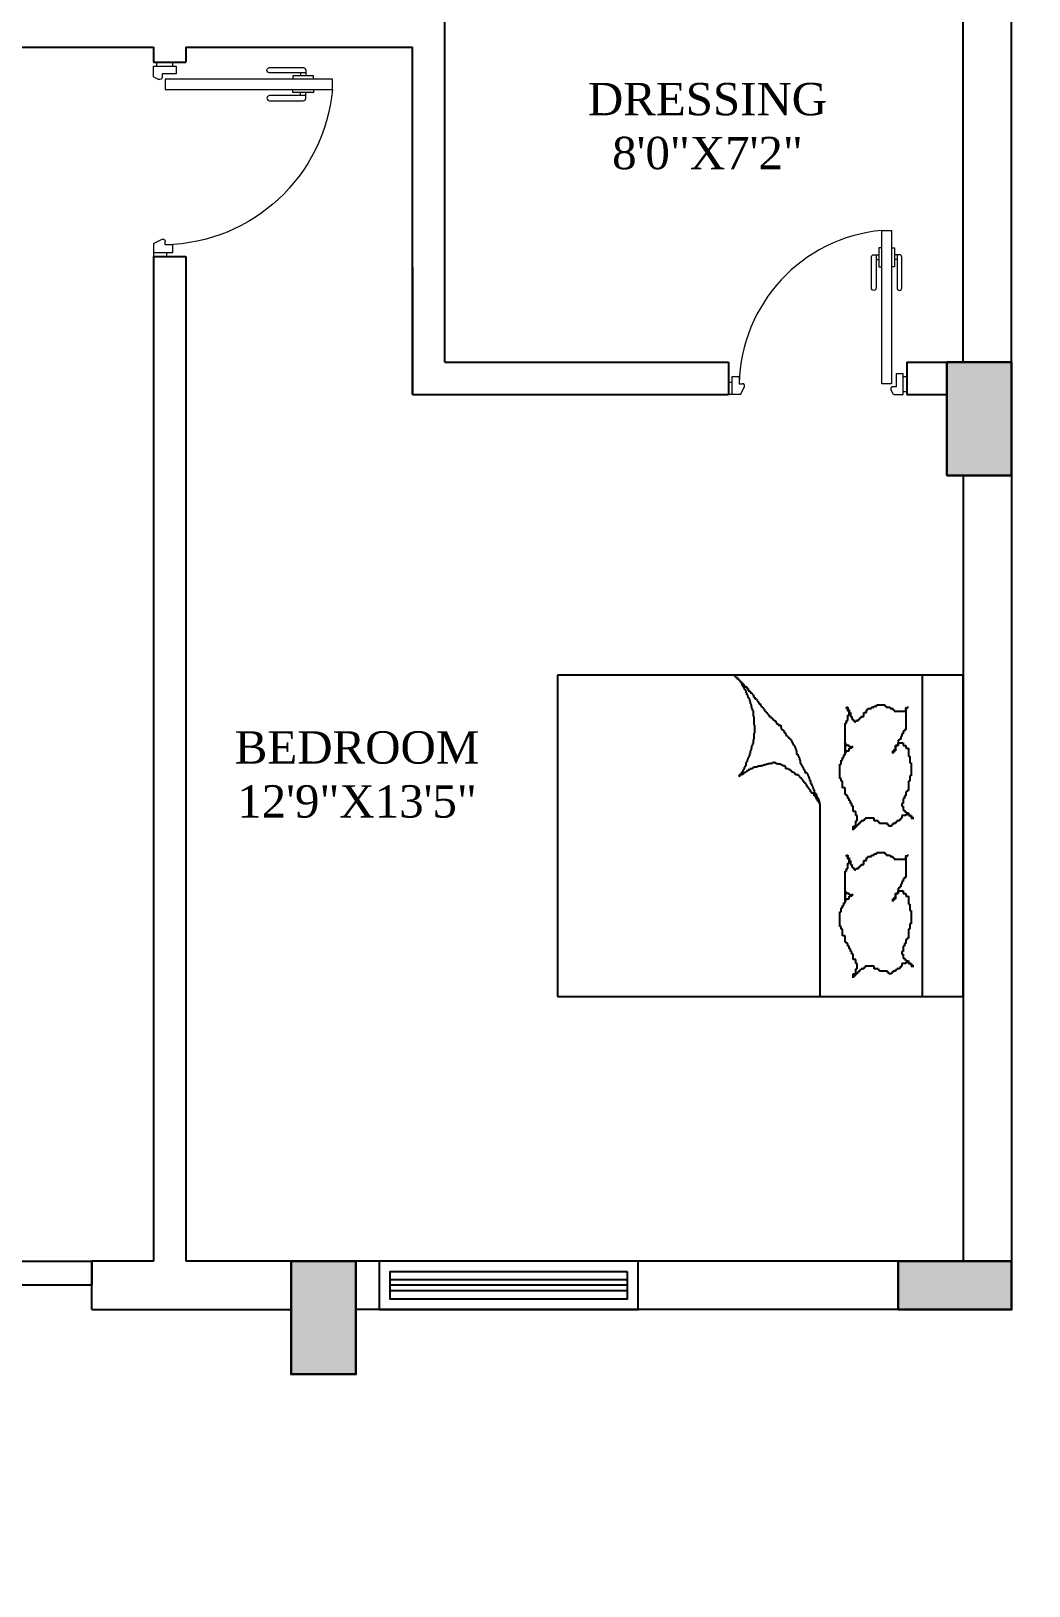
# Model space of a CAD drawing. Header units: inches. Extents: x 204954 to 440946, y -300749 to -143756.
# Drawn here: x 223443.4 to 223628.3, y -148126.1 to -147837.8 of the extents above; entities that cross this region are included whole.
import ezdxf

# ---------------------------------------------------------------- set-up
doc = ezdxf.new("R2010")
doc.units = ezdxf.units.IN
doc.header["$LTSCALE"] = 9
doc.header["$MEASUREMENT"] = 0
doc.layers.add('beam framing', color=91, linetype='Continuous')
doc.layers.add('h', color=8, linetype='Continuous')
for name, color, linetype, lineweight in [('COLUMNS', 1, 'Continuous', 30), ('PUERTAS', 40, 'Continuous', 15), ('PUERTAS MADERA', 37, 'Continuous', 13)]:
    doc.layers.add(name, color=color, linetype=linetype, lineweight=lineweight)
doc.layers.add('Hatch', color=7, linetype='Continuous', lineweight=15, true_color=0xa3a3a3)
doc.styles.add('outer', font='arial.ttf', dxfattribs={"height": 24})

# ---------------------------------------------------------------- blocks, each defined once
blk = doc.blocks.new('A$C31806C9B')
at = {"layer": 'Hatch'}
blk.add_hatch(color=256, dxfattribs=at).paths.add_polyline_path([(0, -21), (0, 0), (-12, 0), (-12, -21)])
at = {"layer": 'COLUMNS'}
blk.add_lwpolyline([(-12, 0), (0, 0), (0, -21), (-12, -21)], close=True, dxfattribs=at)
blk = doc.blocks.new('A$C00142961')
at = {"layer": 'Hatch'}
blk.add_hatch(color=256, dxfattribs=at).paths.add_polyline_path([(9, 0), (0, 0), (0, -21), (9, -21)])
at = {"layer": 'COLUMNS'}
blk.add_lwpolyline([(0, 0), (9, 0), (9, -21), (0, -21)], close=True, dxfattribs=at)
blk = doc.blocks.new('dgfgf')
at = {"layer": 'PUERTAS', "color": 253}
for p, q in [((-4.11, 20.44), (-3.69, 20.44)), ((-0.94, 20.44), (-1.35, 20.44))]:
    blk.add_line(p, q, dxfattribs=at)
for points in [[(-3.24, 22.24), (-3.69, 22.24), (-3.69, 19.36), (-3.24, 19.36)], [(-1.8, 22.24), (-1.35, 22.24), (-1.35, 19.36), (-1.8, 19.36)]]:
    blk.add_lwpolyline(points, dxfattribs=at)
for points in [[(-4.11, 21.16), (-4.11, 16.12, -1), (-4.83, 16.12), (-4.83, 20.8, -0.414214), (-4.47, 21.16), (-3.69, 21.16)], [(-0.94, 21.16), (-0.94, 16.12, 1), (-0.22, 16.12), (-0.22, 20.8, 0.414214), (-0.58, 21.16), (-1.35, 21.16)]]:
    blk.add_lwpolyline(points, format="xyb", dxfattribs=at)
at = {"layer": 'PUERTAS MADERA'}
for p, q in [((-3.24, 24.85), (-1.8, 24.85)), ((-3.24, 1.63), (-3.24, 24.85)), ((-1.8, 24.85), (-1.8, 1.63)), ((-25.92, 2.7), (-24.84, 2.7)), ((-25.92, 0), (-25.92, 2.7)), ((-24.84, 2.7), (-24.84, 1.63)), ((-1.08, 3.15), (-1.08, 1.18)), ((0, 3.15), (-1.08, 3.15)), ((0, 0), (0, 3.15)), ((0, 2.7), (0.54, 2.7)), ((-25.92, 1.8), (-26.46, 1.8)), ((-24.84, 1.63), (-24.39, 1.63)), ((-24.66, 0), (-24.04, 1.18)), ((-1.8, 1.63), (-3.24, 1.63)), ((-1.5, 0), (-1.88, 0.73)), ((-1.08, 1.18), (-1.53, 1.18)), ((-1.5, 0), (0, 0)), ((0, 0.45), (0.54, 0.45)), ((-25.92, 0), (-26.46, 0)), ((-24.66, 0), (-25.92, 0))]:
    blk.add_line(p, q, dxfattribs=at)
at = {"layer": 'PUERTAS MADERA', "color": 251}
blk.add_arc((-1.08, 1.18), 23.77, 95.224, 178.9225, dxfattribs=at)
at = {"layer": 'PUERTAS MADERA'}
for centre, start, end in [((-24.39, 1.27), 345.0691, 90.0005), ((-1.53, 0.82), 90.0055, 194.9369)]:
    blk.add_arc(centre, 0.36, start, end, dxfattribs=at)
blk = doc.blocks.new('BED1')
at = {"layer": 'h'}
for p, q in [((32445.23, -5219.17), (32445.23, -5151.54)), ((32445.23, -5151.54), (32530.51, -5151.54)), ((32453.75, -5219.17), (32453.75, -5151.54)), ((32492.06, -5152.92), (32491.96, -5152.92)), ((32491.96, -5152.92), (32491.96, -5153.11)), ((32491.96, -5153.11), (32491.96, -5153.02)), ((32491.96, -5153.02), (32492.06, -5153.02)), ((32492.06, -5153.02), (32492.06, -5152.72)), ((32492.06, -5152.72), (32492.25, -5152.72)), ((32492.25, -5152.72), (32492.06, -5152.72)), ((32492.06, -5152.72), (32492.06, -5152.92)), ((32492.25, -5152.72), (32492.25, -5152.53)), ((32492.25, -5152.53), (32492.45, -5152.53)), ((32492.35, -5152.63), (32492.25, -5152.63)), ((32492.25, -5152.63), (32492.25, -5152.72)), ((32492.45, -5152.53), (32492.35, -5152.53)), ((32492.35, -5152.53), (32492.35, -5152.63)), ((32492.45, -5152.53), (32492.45, -5152.33)), ((32492.45, -5152.33), (32492.54, -5152.33)), ((32492.64, -5152.33), (32492.45, -5152.33)), ((32492.45, -5152.33), (32492.45, -5152.53)), ((32492.54, -5152.33), (32492.54, -5152.24)), ((32492.54, -5152.24), (32492.74, -5152.24)), ((32492.84, -5152.24), (32492.64, -5152.24)), ((32492.64, -5152.24), (32492.64, -5152.33)), ((32492.74, -5152.24), (32492.74, -5152.04)), ((32492.74, -5152.04), (32493.03, -5152.04)), ((32493.03, -5152.04), (32492.84, -5152.04)), ((32492.84, -5152.04), (32492.84, -5152.24)), ((32493.03, -5152.04), (32493.03, -5151.84)), ((32493.03, -5151.84), (32493.03, -5152.04)), ((32493.03, -5151.84), (32493.23, -5151.84)), ((32493.23, -5151.84), (32493.03, -5151.84)), ((32493.23, -5151.84), (32493.23, -5151.55)), ((32493.23, -5151.55), (32493.32, -5151.55)), ((32493.32, -5151.55), (32493.23, -5151.55)), ((32493.23, -5151.55), (32493.23, -5151.84)), ((32493.32, -5151.55), (32493.32, -5151.45)), ((32493.32, -5151.45), (32493.32, -5151.55)), ((32530.51, -5151.54), (32530.51, -5219.17)), ((32489.03, -5156.14), (32489.03, -5156.53)), ((32489.32, -5156.14), (32489.03, -5156.14)), ((32489.52, -5155.65), (32489.32, -5155.65)), ((32489.32, -5155.65), (32489.32, -5156.14)), ((32489.62, -5155.46), (32489.52, -5155.46)), ((32489.52, -5155.46), (32489.52, -5155.65)), ((32489.91, -5155.26), (32489.62, -5155.26)), ((32489.62, -5155.26), (32489.62, -5155.46)), ((32490.01, -5155.17), (32489.91, -5155.17)), ((32489.91, -5155.17), (32489.91, -5155.26)), ((32490.1, -5154.97), (32490.01, -5154.97)), ((32490.01, -5154.97), (32490.01, -5155.17)), ((32490.4, -5154.87), (32490.1, -5154.87)), ((32490.1, -5154.87), (32490.1, -5154.97)), ((32490.3, -5156.44), (32490.3, -5156.24)), ((32490.3, -5156.24), (32490.4, -5156.24)), ((32490.69, -5154.38), (32490.4, -5154.38)), ((32490.4, -5154.38), (32490.4, -5154.87)), ((32490.4, -5155.95), (32490.49, -5155.95)), ((32490.4, -5156.24), (32490.4, -5155.95)), ((32490.49, -5155.95), (32490.49, -5155.65)), ((32490.49, -5155.65), (32490.69, -5155.65)), ((32491.18, -5153.99), (32490.69, -5153.99)), ((32490.69, -5153.99), (32490.69, -5154.38)), ((32490.69, -5155.65), (32490.69, -5155.26)), ((32490.69, -5155.26), (32490.88, -5155.26)), ((32490.88, -5155.26), (32490.88, -5154.77)), ((32490.88, -5154.77), (32490.98, -5154.77)), ((32490.98, -5154.77), (32490.98, -5154.68)), ((32490.98, -5154.68), (32491.08, -5154.68)), ((32491.08, -5154.68), (32491.08, -5154.58)), ((32491.08, -5154.58), (32491.18, -5154.58)), ((32491.37, -5153.7), (32491.18, -5153.7)), ((32491.18, -5153.7), (32491.18, -5153.99)), ((32491.18, -5154.58), (32491.18, -5154.29)), ((32491.18, -5154.29), (32491.27, -5154.29)), ((32491.27, -5154.29), (32491.27, -5154.09)), ((32491.27, -5154.09), (32491.47, -5154.09)), ((32491.47, -5153.51), (32491.37, -5153.51)), ((32491.37, -5153.51), (32491.37, -5153.7)), ((32491.67, -5153.31), (32491.47, -5153.31)), ((32491.47, -5153.31), (32491.47, -5153.51)), ((32491.47, -5154.09), (32491.47, -5153.8)), ((32491.47, -5153.8), (32491.57, -5153.8)), ((32491.57, -5153.8), (32491.57, -5153.7)), ((32491.57, -5153.7), (32491.67, -5153.7)), ((32491.96, -5153.11), (32491.67, -5153.11)), ((32491.67, -5153.11), (32491.67, -5153.31)), ((32491.67, -5153.7), (32491.67, -5153.21)), ((32491.67, -5153.21), (32491.86, -5153.21)), ((32491.86, -5153.21), (32491.86, -5153.11)), ((32491.86, -5153.11), (32491.96, -5153.11)), ((32456.96, -5158.31), (32456.69, -5158.31)), ((32456.96, -5158.59), (32456.96, -5158.31)), ((32457.24, -5158.59), (32456.96, -5158.59)), ((32457.24, -5158.31), (32457.24, -5163.03)), ((32457.24, -5159.15), (32457.24, -5158.59)), ((32459.74, -5159.15), (32457.24, -5159.15)), ((32460.02, -5158.87), (32459.74, -5158.87)), ((32459.74, -5158.87), (32459.74, -5159.15)), ((32460.57, -5158.59), (32460.02, -5158.59)), ((32460.02, -5158.59), (32460.02, -5158.87)), ((32461.4, -5158.31), (32460.57, -5158.31)), ((32460.57, -5158.31), (32460.57, -5158.59)), ((32461.68, -5158.04), (32461.4, -5158.04)), ((32461.4, -5158.04), (32461.4, -5158.31)), ((32463.35, -5157.76), (32461.68, -5157.76)), ((32461.68, -5157.76), (32461.68, -5158.04)), ((32463.35, -5158.04), (32463.35, -5157.76)), ((32463.9, -5158.04), (32463.35, -5158.04)), ((32463.9, -5158.31), (32463.9, -5158.04)), ((32464.46, -5158.31), (32463.9, -5158.31)), ((32464.46, -5158.59), (32464.46, -5158.31)), ((32465.29, -5158.59), (32464.46, -5158.59)), ((32465.29, -5158.87), (32465.29, -5158.59)), ((32465.57, -5158.87), (32465.29, -5158.87)), ((32465.57, -5159.42), (32465.57, -5158.87)), ((32466.12, -5159.42), (32465.57, -5159.42)), ((32466.12, -5160.26), (32466.12, -5159.42)), ((32469.17, -5159.42), (32468.9, -5159.42)), ((32468.9, -5159.42), (32468.9, -5160.26)), ((32469.45, -5158.87), (32469.17, -5158.87)), ((32469.17, -5158.87), (32469.17, -5159.42)), ((32469.17, -5159.98), (32469.17, -5159.15)), ((32469.17, -5159.15), (32469.45, -5159.15)), ((32469.73, -5158.31), (32469.45, -5158.31)), ((32469.45, -5158.31), (32469.45, -5158.87)), ((32469.45, -5159.15), (32469.45, -5158.59)), ((32469.45, -5158.59), (32469.73, -5158.59)), ((32469.73, -5158.59), (32469.73, -5158.31)), ((32486.49, -5159.56), (32486.39, -5159.56)), ((32486.39, -5159.56), (32486.39, -5159.76)), ((32486.69, -5159.36), (32486.49, -5159.36)), ((32486.49, -5159.36), (32486.49, -5159.56)), ((32486.78, -5159.17), (32486.69, -5159.17)), ((32486.69, -5159.17), (32486.69, -5159.36)), ((32486.98, -5159.07), (32486.78, -5159.07)), ((32486.78, -5159.07), (32486.78, -5159.17)), ((32487.08, -5158.78), (32486.98, -5158.78)), ((32486.98, -5158.78), (32486.98, -5159.07)), ((32487.17, -5158.68), (32487.08, -5158.68)), ((32487.08, -5158.68), (32487.08, -5158.78)), ((32487.37, -5158.49), (32487.17, -5158.49)), ((32487.17, -5158.49), (32487.17, -5158.68)), ((32487.57, -5158.29), (32487.37, -5158.29)), ((32487.37, -5158.29), (32487.37, -5158.49)), ((32487.76, -5158.1), (32487.57, -5158.1)), ((32487.57, -5158.1), (32487.57, -5158.29)), ((32487.86, -5157.9), (32487.76, -5157.9)), ((32487.76, -5157.9), (32487.76, -5158.1)), ((32488.15, -5157.61), (32487.86, -5157.61)), ((32487.86, -5157.61), (32487.86, -5157.9)), ((32488.35, -5157.31), (32488.15, -5157.31)), ((32488.15, -5157.31), (32488.15, -5157.61)), ((32488.54, -5157.02), (32488.35, -5157.02)), ((32488.35, -5157.02), (32488.35, -5157.31)), ((32488.64, -5156.73), (32488.54, -5156.73)), ((32488.54, -5156.73), (32488.54, -5157.02)), ((32488.64, -5156.53), (32488.64, -5156.73)), ((32489.03, -5156.53), (32488.64, -5156.53)), ((32489.32, -5160.24), (32489.32, -5159.07)), ((32489.32, -5159.07), (32489.42, -5159.07)), ((32489.42, -5159.07), (32489.42, -5158.88)), ((32489.42, -5158.88), (32489.52, -5158.88)), ((32489.52, -5158.88), (32489.52, -5158.58)), ((32489.52, -5158.58), (32489.62, -5158.58)), ((32489.62, -5158.58), (32489.62, -5158.19)), ((32489.62, -5158.19), (32489.71, -5158.19)), ((32489.71, -5158.19), (32489.71, -5157.8)), ((32489.71, -5157.8), (32489.81, -5157.8)), ((32489.81, -5157.8), (32489.81, -5157.61)), ((32489.81, -5157.61), (32489.91, -5157.61)), ((32489.91, -5157.61), (32489.91, -5157.12)), ((32489.91, -5157.12), (32490.01, -5157.12)), ((32490.01, -5157.12), (32490.01, -5156.92)), ((32490.01, -5156.92), (32490.1, -5156.92)), ((32490.1, -5156.92), (32490.1, -5156.53)), ((32490.1, -5156.53), (32490.2, -5156.53)), ((32490.2, -5156.44), (32490.3, -5156.44)), ((32490.2, -5156.53), (32490.2, -5156.44)), ((32466.68, -5160.26), (32466.12, -5160.26)), ((32466.68, -5160.53), (32466.68, -5160.26)), ((32466.95, -5160.53), (32466.68, -5160.53)), ((32466.95, -5160.81), (32466.95, -5160.53)), ((32467.23, -5160.81), (32466.95, -5160.81)), ((32467.23, -5161.09), (32467.23, -5160.81)), ((32467.79, -5161.09), (32467.23, -5161.09)), ((32467.79, -5161.37), (32467.79, -5161.09)), ((32468.06, -5161.37), (32467.79, -5161.37)), ((32468.34, -5161.09), (32468.06, -5161.09)), ((32468.06, -5161.09), (32468.06, -5161.37)), ((32468.62, -5160.81), (32468.34, -5160.81)), ((32468.34, -5160.81), (32468.34, -5161.09)), ((32468.9, -5160.26), (32468.62, -5160.26)), ((32468.62, -5160.26), (32468.62, -5160.81)), ((32469.45, -5159.98), (32469.17, -5159.98)), ((32469.45, -5161.09), (32469.45, -5159.98)), ((32469.73, -5161.09), (32469.45, -5161.09)), ((32469.73, -5161.64), (32469.73, -5161.09)), ((32470.01, -5161.64), (32469.73, -5161.64)), ((32470.01, -5168.03), (32470.01, -5161.64)), ((32483.56, -5162.59), (32483.46, -5162.59)), ((32483.46, -5162.59), (32483.46, -5162.88)), ((32484.15, -5162.1), (32483.56, -5162.1)), ((32483.56, -5162.1), (32483.56, -5162.59)), ((32484.44, -5161.81), (32484.15, -5161.81)), ((32484.15, -5161.81), (32484.15, -5162.1)), ((32484.64, -5161.51), (32484.44, -5161.51)), ((32484.44, -5161.51), (32484.44, -5161.81)), ((32484.93, -5161.12), (32484.64, -5161.12)), ((32484.64, -5161.12), (32484.64, -5161.51)), ((32485.22, -5160.93), (32484.93, -5160.93)), ((32484.93, -5160.93), (32484.93, -5161.12)), ((32485.42, -5160.63), (32485.22, -5160.63)), ((32485.22, -5160.63), (32485.22, -5160.93)), ((32485.71, -5160.44), (32485.42, -5160.44)), ((32485.42, -5160.44), (32485.42, -5160.63)), ((32486, -5160.24), (32485.71, -5160.24)), ((32485.71, -5160.24), (32485.71, -5160.44)), ((32486.2, -5159.95), (32486, -5159.95)), ((32486, -5159.95), (32486, -5160.24)), ((32486.39, -5159.76), (32486.2, -5159.76)), ((32486.2, -5159.76), (32486.2, -5159.95)), ((32489.03, -5163.76), (32489.03, -5162.1)), ((32489.03, -5162.1), (32489.13, -5162.1)), ((32489.13, -5162.1), (32489.13, -5160.24)), ((32489.13, -5160.24), (32489.32, -5160.24)), ((32457.24, -5163.03), (32457.52, -5163.03)), ((32457.52, -5163.03), (32457.52, -5163.31)), ((32457.52, -5163.31), (32457.8, -5163.31)), ((32457.8, -5163.31), (32457.8, -5163.87)), ((32457.8, -5163.87), (32458.07, -5163.87)), ((32458.91, -5165.81), (32457.8, -5165.81)), ((32457.8, -5165.81), (32457.8, -5166.36)), ((32458.07, -5163.87), (32458.07, -5164.42)), ((32458.07, -5164.42), (32458.35, -5164.42)), ((32458.35, -5164.42), (32458.35, -5164.98)), ((32458.35, -5164.98), (32458.63, -5164.98)), ((32458.63, -5164.98), (32458.63, -5165.25)), ((32458.63, -5165.25), (32458.91, -5165.25)), ((32458.91, -5165.25), (32458.91, -5166.36)), ((32458.91, -5166.36), (32458.91, -5165.81)), ((32469.73, -5166.36), (32469.73, -5166.09)), ((32469.73, -5166.09), (32470.01, -5166.09)), ((32470.01, -5166.09), (32470.01, -5165.81)), ((32470.01, -5165.81), (32470.01, -5168.03)), ((32481.02, -5166.1), (32480.83, -5166.1)), ((32480.83, -5166.1), (32480.83, -5166.3)), ((32481.22, -5165.71), (32481.02, -5165.71)), ((32481.02, -5165.71), (32481.02, -5166.1)), ((32481.22, -5165.52), (32481.22, -5165.71)), ((32481.32, -5165.52), (32481.22, -5165.52)), ((32481.41, -5165.32), (32481.32, -5165.32)), ((32481.32, -5165.32), (32481.32, -5165.52)), ((32481.51, -5165.13), (32481.41, -5165.13)), ((32481.41, -5165.13), (32481.41, -5165.32)), ((32481.71, -5164.93), (32481.51, -5164.93)), ((32481.51, -5164.93), (32481.51, -5165.13)), ((32481.71, -5164.74), (32481.71, -5164.93)), ((32482, -5164.74), (32481.71, -5164.74)), ((32482, -5164.44), (32482, -5164.74)), ((32482.49, -5164.25), (32482.2, -5164.25)), ((32482.2, -5164.25), (32482.2, -5164.44)), ((32482.59, -5163.86), (32482.49, -5163.86)), ((32482.49, -5163.86), (32482.49, -5164.25)), ((32482.88, -5163.66), (32482.59, -5163.66)), ((32482.59, -5163.66), (32482.59, -5163.86)), ((32482.98, -5163.27), (32482.88, -5163.27)), ((32482.88, -5163.27), (32482.88, -5163.66)), ((32483.07, -5163.17), (32482.98, -5163.17)), ((32482.98, -5163.17), (32482.98, -5163.27)), ((32483.17, -5163.08), (32483.07, -5163.08)), ((32483.07, -5163.08), (32483.07, -5163.17)), ((32483.27, -5162.98), (32483.17, -5162.98)), ((32483.17, -5162.98), (32483.17, -5163.08)), ((32483.27, -5162.88), (32483.27, -5162.98)), ((32483.46, -5162.88), (32483.27, -5162.88)), ((32489.13, -5163.76), (32489.03, -5163.76)), ((32489.13, -5164.93), (32489.13, -5163.76)), ((32489.22, -5164.93), (32489.13, -5164.93)), ((32489.22, -5165.22), (32489.22, -5164.93)), ((32489.32, -5165.22), (32489.22, -5165.22)), ((32489.32, -5165.91), (32489.32, -5165.22)), ((32489.42, -5165.91), (32489.32, -5165.91)), ((32489.42, -5166.2), (32489.42, -5165.91)), ((32456.69, -5168.58), (32456.41, -5168.58)), ((32456.41, -5168.58), (32456.41, -5169.97)), ((32457.24, -5166.92), (32456.69, -5166.92)), ((32456.69, -5166.92), (32456.69, -5168.58)), ((32457.8, -5166.36), (32457.24, -5166.36)), ((32457.24, -5166.36), (32457.24, -5166.92)), ((32458.91, -5166.36), (32459.46, -5166.36)), ((32459.46, -5166.36), (32458.91, -5166.36)), ((32459.46, -5166.36), (32459.46, -5167.47)), ((32459.46, -5167.2), (32459.46, -5166.36)), ((32459.74, -5167.2), (32459.46, -5167.2)), ((32459.46, -5167.47), (32459.74, -5167.47)), ((32459.74, -5167.47), (32459.74, -5167.2)), ((32459.74, -5167.47), (32459.74, -5167.75)), ((32460.02, -5167.47), (32459.74, -5167.47)), ((32459.74, -5167.75), (32460.02, -5167.75)), ((32460.02, -5168.03), (32460.02, -5167.47)), ((32460.02, -5167.75), (32460.02, -5168.03)), ((32468.9, -5166.64), (32468.34, -5166.64)), ((32468.34, -5166.64), (32468.62, -5166.64)), ((32468.62, -5166.64), (32468.62, -5166.92)), ((32468.62, -5166.92), (32468.9, -5166.92)), ((32468.9, -5166.92), (32468.9, -5166.64)), ((32468.9, -5166.92), (32468.9, -5166.64)), ((32468.9, -5166.64), (32469.17, -5166.64)), ((32469.17, -5166.92), (32468.9, -5166.92)), ((32469.17, -5166.64), (32469.17, -5166.36)), ((32469.17, -5166.36), (32469.73, -5166.36)), ((32469.17, -5167.47), (32469.17, -5166.92)), ((32469.73, -5167.47), (32469.17, -5167.47)), ((32469.73, -5167.75), (32469.73, -5167.47)), ((32470.01, -5167.75), (32469.73, -5167.75)), ((32470.01, -5168.31), (32470.01, -5167.75)), ((32470.28, -5168.31), (32470.01, -5168.31)), ((32470.28, -5168.86), (32470.28, -5168.31)), ((32470.56, -5168.86), (32470.28, -5168.86)), ((32470.56, -5169.42), (32470.56, -5168.86)), ((32479.66, -5169.33), (32479.56, -5169.33)), ((32479.56, -5169.33), (32479.56, -5169.52)), ((32479.76, -5168.94), (32479.66, -5168.94)), ((32479.66, -5168.94), (32479.66, -5169.33)), ((32479.85, -5168.74), (32479.76, -5168.74)), ((32479.76, -5168.74), (32479.76, -5168.94)), ((32479.95, -5168.55), (32479.85, -5168.55)), ((32479.85, -5168.55), (32479.85, -5168.74)), ((32480.24, -5168.15), (32479.95, -5168.15)), ((32479.95, -5168.15), (32479.95, -5168.55)), ((32480.34, -5167.57), (32480.24, -5167.57)), ((32480.24, -5167.57), (32480.24, -5168.15)), ((32480.44, -5167.18), (32480.34, -5167.18)), ((32480.34, -5167.18), (32480.34, -5167.57)), ((32480.63, -5166.79), (32480.44, -5166.79)), ((32480.44, -5166.79), (32480.44, -5167.18)), ((32480.73, -5166.49), (32480.63, -5166.49)), ((32480.63, -5166.49), (32480.63, -5166.79)), ((32480.83, -5166.3), (32480.73, -5166.3)), ((32480.73, -5166.3), (32480.73, -5166.49)), ((32489.52, -5166.2), (32489.42, -5166.2)), ((32489.52, -5166.4), (32489.52, -5166.2)), ((32489.62, -5166.4), (32489.52, -5166.4)), ((32489.62, -5166.88), (32489.62, -5166.4)), ((32489.71, -5166.88), (32489.62, -5166.88)), ((32489.71, -5167.28), (32489.71, -5166.88)), ((32489.81, -5167.28), (32489.71, -5167.28)), ((32489.81, -5167.47), (32489.81, -5167.28)), ((32489.91, -5167.47), (32489.81, -5167.47)), ((32489.91, -5168.06), (32489.91, -5167.47)), ((32490.1, -5168.06), (32489.91, -5168.06)), ((32490.1, -5168.55), (32490.1, -5168.06)), ((32490.2, -5168.55), (32490.1, -5168.55)), ((32490.2, -5168.74), (32490.2, -5168.55)), ((32490.3, -5168.74), (32490.2, -5168.74)), ((32490.3, -5168.94), (32490.3, -5168.74)), ((32490.4, -5168.94), (32490.3, -5168.94)), ((32490.4, -5169.23), (32490.4, -5168.94)), ((32490.49, -5169.23), (32490.4, -5169.23)), ((32490.49, -5169.42), (32490.49, -5169.23)), ((32456.13, -5169.97), (32456.13, -5172.75)), ((32456.41, -5169.97), (32456.13, -5169.97)), ((32470.84, -5169.42), (32470.56, -5169.42)), ((32470.84, -5170.25), (32470.84, -5169.42)), ((32471.12, -5170.25), (32470.84, -5170.25)), ((32471.12, -5173.3), (32471.12, -5170.25)), ((32477.9, -5172.65), (32477.8, -5172.65)), ((32477.8, -5172.65), (32477.8, -5172.84)), ((32478, -5172.35), (32477.9, -5172.35)), ((32477.9, -5172.35), (32477.9, -5172.65)), ((32478.1, -5172.26), (32478, -5172.26)), ((32478, -5172.26), (32478, -5172.35)), ((32478.49, -5172.06), (32478.1, -5172.06)), ((32478.1, -5172.06), (32478.1, -5172.26)), ((32478.49, -5171.67), (32478.49, -5172.06)), ((32478.58, -5171.67), (32478.49, -5171.67)), ((32478.68, -5171.48), (32478.58, -5171.48)), ((32478.58, -5171.48), (32478.58, -5171.67)), ((32478.78, -5171.38), (32478.68, -5171.38)), ((32478.68, -5171.38), (32478.68, -5171.48)), ((32478.88, -5171.18), (32478.78, -5171.18)), ((32478.78, -5171.18), (32478.78, -5171.38)), ((32478.97, -5170.99), (32478.88, -5170.99)), ((32478.88, -5170.99), (32478.88, -5171.18)), ((32479.17, -5170.69), (32478.97, -5170.69)), ((32478.97, -5170.69), (32478.97, -5170.99)), ((32479.27, -5170.5), (32479.17, -5170.5)), ((32479.17, -5170.5), (32479.17, -5170.69)), ((32479.46, -5170.11), (32479.27, -5170.11)), ((32479.27, -5170.11), (32479.27, -5170.5)), ((32479.56, -5169.52), (32479.46, -5169.52)), ((32479.46, -5169.52), (32479.46, -5170.11)), ((32479.85, -5172.74), (32479.85, -5172.55)), ((32479.85, -5172.55), (32480.44, -5172.55)), ((32480.44, -5172.55), (32480.44, -5172.35)), ((32480.44, -5172.35), (32480.54, -5172.35)), ((32480.54, -5172.35), (32480.54, -5172.16)), ((32480.54, -5172.16), (32480.73, -5172.16)), ((32480.73, -5172.16), (32480.73, -5172.06)), ((32480.73, -5172.06), (32481.02, -5172.06)), ((32481.02, -5172.06), (32481.02, -5171.96)), ((32481.02, -5171.96), (32481.22, -5171.96)), ((32481.22, -5171.67), (32481.51, -5171.67)), ((32481.22, -5171.96), (32481.22, -5171.67)), ((32481.51, -5171.67), (32481.51, -5171.48)), ((32481.51, -5171.48), (32481.71, -5171.48)), ((32481.71, -5171.48), (32481.71, -5171.38)), ((32481.71, -5171.38), (32482, -5171.38)), ((32482, -5171.38), (32482, -5171.28)), ((32482, -5171.28), (32482.49, -5171.28)), ((32482.49, -5171.28), (32482.49, -5170.89)), ((32482.49, -5170.89), (32482.59, -5170.89)), ((32482.59, -5170.89), (32482.59, -5170.69)), ((32482.59, -5170.69), (32482.78, -5170.69)), ((32482.78, -5170.69), (32482.78, -5170.6)), ((32482.78, -5170.6), (32483.17, -5170.6)), ((32483.17, -5170.6), (32483.17, -5170.5)), ((32483.17, -5170.5), (32483.27, -5170.5)), ((32483.27, -5170.5), (32483.27, -5170.4)), ((32483.27, -5170.4), (32483.56, -5170.4)), ((32483.56, -5170.4), (32483.56, -5170.3)), ((32483.56, -5170.3), (32484.15, -5170.3)), ((32484.15, -5170.3), (32484.15, -5170.21)), ((32484.15, -5170.21), (32484.54, -5170.21)), ((32484.54, -5170.21), (32484.54, -5170.11)), ((32484.54, -5170.11), (32484.64, -5170.11)), ((32484.64, -5170.11), (32484.64, -5170.01)), ((32484.64, -5170.01), (32484.93, -5170.01)), ((32484.93, -5170.01), (32484.93, -5169.91)), ((32484.93, -5169.91), (32485.12, -5169.91)), ((32485.12, -5169.91), (32485.12, -5170.01)), ((32485.12, -5170.01), (32485.32, -5170.01)), ((32485.32, -5170.01), (32485.32, -5170.11)), ((32485.32, -5170.11), (32485.81, -5170.11)), ((32485.81, -5170.11), (32485.81, -5170.21)), ((32485.81, -5170.21), (32486.2, -5170.21)), ((32486.2, -5170.21), (32486.2, -5170.3)), ((32486.2, -5170.3), (32486.59, -5170.3)), ((32486.59, -5170.3), (32486.59, -5170.4)), ((32486.59, -5170.4), (32486.98, -5170.4)), ((32486.98, -5170.4), (32486.98, -5170.5)), ((32486.98, -5170.5), (32487.27, -5170.5)), ((32487.27, -5170.5), (32487.27, -5170.6)), ((32487.27, -5170.6), (32487.76, -5170.6)), ((32487.76, -5170.6), (32487.76, -5170.69)), ((32487.76, -5170.69), (32488.25, -5170.69)), ((32488.25, -5170.69), (32488.25, -5170.79)), ((32488.25, -5170.79), (32488.54, -5170.79)), ((32488.54, -5170.79), (32488.54, -5170.89)), ((32488.54, -5170.89), (32489.13, -5170.89)), ((32489.13, -5170.89), (32489.13, -5170.99)), ((32489.13, -5170.99), (32489.32, -5170.99)), ((32489.32, -5170.99), (32489.32, -5171.08)), ((32489.32, -5171.08), (32489.52, -5171.08)), ((32489.52, -5171.08), (32489.52, -5171.28)), ((32489.52, -5171.28), (32490.1, -5171.28)), ((32490.1, -5171.28), (32490.1, -5171.48)), ((32490.1, -5171.48), (32490.4, -5171.48)), ((32490.4, -5171.48), (32490.4, -5171.67)), ((32490.4, -5171.67), (32490.69, -5171.67)), ((32490.59, -5169.42), (32490.49, -5169.42)), ((32490.59, -5169.72), (32490.59, -5169.42)), ((32490.69, -5169.72), (32490.59, -5169.72)), ((32490.69, -5169.91), (32490.69, -5169.72)), ((32490.88, -5169.91), (32490.69, -5169.91)), ((32490.69, -5171.67), (32490.69, -5171.77)), ((32490.69, -5171.77), (32490.79, -5171.77)), ((32490.79, -5171.77), (32490.79, -5171.87)), ((32490.79, -5171.87), (32490.88, -5171.87)), ((32490.88, -5170.6), (32490.88, -5169.91)), ((32491.08, -5170.6), (32490.88, -5170.6)), ((32490.88, -5171.87), (32490.88, -5171.96)), ((32490.88, -5171.96), (32490.98, -5171.96)), ((32490.98, -5171.96), (32490.98, -5172.06)), ((32490.98, -5172.06), (32491.18, -5172.06)), ((32491.08, -5170.89), (32491.08, -5170.6)), ((32491.18, -5170.89), (32491.08, -5170.89)), ((32491.18, -5171.28), (32491.18, -5170.89)), ((32491.27, -5171.28), (32491.18, -5171.28)), ((32491.18, -5172.06), (32491.18, -5172.16)), ((32491.18, -5172.16), (32491.47, -5172.16)), ((32491.27, -5171.38), (32491.27, -5171.28)), ((32491.37, -5171.38), (32491.27, -5171.38)), ((32491.37, -5171.48), (32491.37, -5171.38)), ((32491.47, -5171.48), (32491.37, -5171.48)), ((32491.47, -5171.77), (32491.47, -5171.48)), ((32491.57, -5171.77), (32491.47, -5171.77)), ((32491.47, -5172.16), (32491.47, -5172.45)), ((32491.47, -5172.45), (32491.96, -5172.45)), ((32491.57, -5171.87), (32491.57, -5171.77)), ((32491.67, -5171.87), (32491.57, -5171.87)), ((32491.67, -5172.06), (32491.67, -5171.87)), ((32491.86, -5172.06), (32491.67, -5172.06)), ((32491.86, -5172.26), (32491.86, -5172.06)), ((32491.96, -5172.26), (32491.86, -5172.26)), ((32491.96, -5172.45), (32491.96, -5172.26)), ((32491.96, -5172.45), (32491.96, -5172.65)), ((32492.15, -5172.45), (32491.96, -5172.45)), ((32491.96, -5172.65), (32492.25, -5172.65)), ((32492.15, -5172.55), (32492.15, -5172.45)), ((32492.25, -5172.55), (32492.15, -5172.55)), ((32492.25, -5172.74), (32492.25, -5172.55)), ((32492.25, -5172.65), (32492.25, -5172.84)), ((32456.13, -5172.75), (32456.41, -5172.75)), ((32456.41, -5172.75), (32456.41, -5173.86)), ((32456.41, -5173.86), (32456.69, -5173.86)), ((32456.69, -5173.86), (32456.69, -5175.8)), ((32456.69, -5175.8), (32456.96, -5175.8)), ((32456.96, -5175.8), (32456.96, -5176.08)), ((32470.01, -5176.63), (32470.01, -5175.25)), ((32470.01, -5175.25), (32470.56, -5175.25)), ((32470.56, -5175.25), (32470.56, -5173.86)), ((32470.56, -5173.86), (32470.84, -5173.86)), ((32470.84, -5173.86), (32470.84, -5173.3)), ((32470.84, -5173.3), (32471.12, -5173.3)), ((32476.63, -5175.67), (32476.53, -5175.67)), ((32476.53, -5175.67), (32476.53, -5176.26)), ((32476.63, -5175.58), (32476.63, -5175.67)), ((32476.73, -5175.58), (32476.63, -5175.58)), ((32476.73, -5175.28), (32476.73, -5175.58)), ((32476.83, -5175.28), (32476.73, -5175.28)), ((32476.92, -5175.09), (32476.83, -5175.09)), ((32476.83, -5175.09), (32476.83, -5175.28)), ((32477.02, -5174.8), (32476.92, -5174.8)), ((32476.92, -5174.8), (32476.92, -5175.09)), ((32477.12, -5174.6), (32477.02, -5174.6)), ((32477.02, -5174.6), (32477.02, -5174.8)), ((32477.31, -5174.31), (32477.12, -5174.31)), ((32477.12, -5174.31), (32477.12, -5174.6)), ((32477.51, -5173.72), (32477.31, -5173.72)), ((32477.31, -5173.72), (32477.31, -5174.31)), ((32477.31, -5176.07), (32477.31, -5175.77)), ((32477.31, -5175.77), (32477.41, -5175.77)), ((32477.41, -5175.77), (32477.41, -5175.67)), ((32477.41, -5175.67), (32477.51, -5175.67)), ((32477.61, -5173.33), (32477.51, -5173.33)), ((32477.51, -5173.33), (32477.51, -5173.72)), ((32477.51, -5175.67), (32477.51, -5175.48)), ((32477.51, -5175.48), (32477.7, -5175.48)), ((32477.7, -5173.14), (32477.61, -5173.14)), ((32477.61, -5173.14), (32477.61, -5173.33)), ((32477.8, -5172.84), (32477.7, -5172.84)), ((32477.7, -5172.84), (32477.7, -5173.14)), ((32477.7, -5175.48), (32477.7, -5175.28)), ((32477.7, -5175.28), (32477.9, -5175.28)), ((32477.9, -5175.28), (32477.9, -5174.99)), ((32477.9, -5174.99), (32478, -5174.99)), ((32478, -5174.99), (32478, -5174.89)), ((32478, -5174.89), (32478.1, -5174.89)), ((32478.1, -5174.89), (32478.1, -5174.7)), ((32478.1, -5174.7), (32478.19, -5174.7)), ((32478.19, -5174.7), (32478.19, -5174.5)), ((32478.19, -5174.5), (32478.29, -5174.5)), ((32478.29, -5174.5), (32478.29, -5174.4)), ((32478.29, -5174.4), (32478.39, -5174.4)), ((32478.39, -5174.4), (32478.39, -5174.21)), ((32478.39, -5174.21), (32478.68, -5174.21)), ((32478.68, -5174.21), (32478.68, -5173.92)), ((32478.68, -5173.92), (32478.88, -5173.92)), ((32478.88, -5173.92), (32478.88, -5173.62)), ((32478.88, -5173.62), (32478.97, -5173.62)), ((32478.97, -5173.62), (32478.97, -5173.43)), ((32478.97, -5173.43), (32479.17, -5173.43)), ((32479.17, -5173.43), (32479.17, -5173.23)), ((32479.17, -5173.23), (32479.36, -5173.23)), ((32479.36, -5173.23), (32479.36, -5173.14)), ((32479.36, -5173.14), (32479.46, -5173.14)), ((32479.46, -5173.14), (32479.46, -5172.94)), ((32479.46, -5172.94), (32479.66, -5172.94)), ((32479.66, -5172.94), (32479.66, -5172.74)), ((32479.66, -5172.74), (32479.85, -5172.74)), ((32492.35, -5172.74), (32492.25, -5172.74)), ((32492.25, -5172.84), (32492.35, -5172.84)), ((32492.35, -5172.84), (32492.35, -5172.74)), ((32456.96, -5176.08), (32457.24, -5176.08)), ((32457.24, -5176.08), (32457.24, -5176.91)), ((32457.24, -5176.91), (32457.52, -5176.91)), ((32457.52, -5176.91), (32457.52, -5177.47)), ((32457.52, -5177.47), (32457.8, -5177.47)), ((32457.8, -5177.47), (32457.8, -5178.58)), ((32457.8, -5178.58), (32458.07, -5178.58)), ((32458.07, -5179.13), (32457.8, -5179.13)), ((32457.8, -5179.13), (32457.8, -5179.96)), ((32458.07, -5178.58), (32458.07, -5179.13)), ((32468.34, -5179.13), (32468.62, -5179.13)), ((32468.34, -5180.24), (32468.34, -5179.13)), ((32468.62, -5179.13), (32468.62, -5178.58)), ((32468.62, -5178.58), (32468.9, -5178.58)), ((32468.9, -5178.58), (32468.9, -5178.02)), ((32468.9, -5178.02), (32469.17, -5178.02)), ((32469.17, -5178.02), (32469.17, -5177.47)), ((32469.17, -5177.47), (32469.45, -5177.47)), ((32469.45, -5176.91), (32469.73, -5176.91)), ((32469.45, -5177.47), (32469.45, -5176.91)), ((32469.73, -5176.91), (32469.73, -5176.63)), ((32469.73, -5176.63), (32470.01, -5176.63)), ((32475.26, -5179.29), (32475.26, -5178.7)), ((32475.26, -5178.7), (32475.36, -5178.7)), ((32475.28, -5219.17), (32475.28, -5179.13)), ((32475.36, -5178.51), (32475.36, -5178.31)), ((32475.36, -5178.31), (32475.46, -5178.31)), ((32475.36, -5178.7), (32475.36, -5178.51)), ((32475.36, -5178.51), (32475.46, -5178.51)), ((32475.46, -5178.51), (32475.36, -5178.51)), ((32475.56, -5178.02), (32475.46, -5178.02)), ((32475.46, -5178.02), (32475.46, -5178.51)), ((32475.46, -5178.51), (32475.46, -5178.21)), ((32475.46, -5178.21), (32475.56, -5178.21)), ((32475.65, -5177.82), (32475.56, -5177.82)), ((32475.56, -5177.82), (32475.56, -5177.92)), ((32475.56, -5177.92), (32475.56, -5177.82)), ((32475.56, -5177.82), (32475.56, -5178.02)), ((32475.56, -5178.21), (32475.56, -5178.12)), ((32475.56, -5178.12), (32475.75, -5178.12)), ((32475.75, -5177.53), (32475.65, -5177.53)), ((32475.65, -5177.53), (32475.65, -5177.82)), ((32475.85, -5177.43), (32475.75, -5177.43)), ((32475.75, -5177.43), (32475.75, -5177.53)), ((32475.75, -5178.12), (32475.75, -5177.92)), ((32475.75, -5177.92), (32475.85, -5177.92)), ((32475.95, -5177.24), (32475.85, -5177.24)), ((32475.85, -5177.24), (32475.85, -5177.43)), ((32475.85, -5177.92), (32475.85, -5177.73)), ((32475.85, -5177.73), (32475.95, -5177.73)), ((32476.05, -5177.04), (32475.95, -5177.04)), ((32475.95, -5177.04), (32475.95, -5177.24)), ((32475.95, -5177.73), (32475.95, -5177.63)), ((32475.95, -5177.63), (32476.05, -5177.63)), ((32476.14, -5176.75), (32476.05, -5176.75)), ((32476.05, -5176.75), (32476.05, -5177.04)), ((32476.05, -5177.63), (32476.05, -5177.43)), ((32476.05, -5177.43), (32476.14, -5177.43)), ((32476.24, -5176.55), (32476.14, -5176.55)), ((32476.14, -5176.55), (32476.14, -5176.75)), ((32476.14, -5177.43), (32476.14, -5177.24)), ((32476.14, -5177.24), (32476.24, -5177.24)), ((32476.34, -5176.46), (32476.24, -5176.46)), ((32476.24, -5176.46), (32476.24, -5176.55)), ((32476.24, -5177.04), (32476.34, -5177.04)), ((32476.24, -5177.24), (32476.24, -5177.04)), ((32476.53, -5176.26), (32476.34, -5176.26)), ((32476.34, -5176.26), (32476.34, -5176.46)), ((32476.34, -5176.94), (32476.53, -5176.94)), ((32476.34, -5177.04), (32476.34, -5176.94)), ((32476.53, -5176.94), (32476.53, -5176.55)), ((32476.53, -5176.55), (32476.63, -5176.55)), ((32476.63, -5176.55), (32476.63, -5176.46)), ((32476.63, -5176.46), (32476.73, -5176.46)), ((32476.73, -5176.46), (32476.73, -5176.36)), ((32476.73, -5176.36), (32477.12, -5176.36)), ((32477.12, -5176.36), (32477.12, -5176.07)), ((32477.12, -5176.07), (32477.31, -5176.07)), ((32456.13, -5181.63), (32455.58, -5181.63)), ((32455.58, -5181.63), (32455.85, -5181.63)), ((32455.85, -5181.63), (32455.85, -5181.35)), ((32455.85, -5181.35), (32456.13, -5181.35)), ((32456.69, -5181.07), (32456.13, -5181.07)), ((32456.13, -5181.07), (32456.69, -5181.07)), ((32456.13, -5181.07), (32456.13, -5181.63)), ((32456.13, -5181.35), (32456.13, -5181.07)), ((32457.24, -5180.52), (32456.69, -5180.52)), ((32456.69, -5180.52), (32456.69, -5181.07)), ((32456.69, -5181.07), (32456.69, -5180.8)), ((32456.69, -5180.8), (32457.24, -5180.8)), ((32457.52, -5180.24), (32457.24, -5180.24)), ((32457.24, -5180.24), (32457.24, -5180.52)), ((32457.24, -5180.8), (32457.24, -5181.07)), ((32457.24, -5181.07), (32458.07, -5181.07)), ((32457.8, -5179.96), (32457.52, -5179.96)), ((32457.52, -5179.96), (32457.52, -5180.24)), ((32458.07, -5181.07), (32458.07, -5181.63)), ((32458.07, -5181.63), (32458.35, -5181.63)), ((32458.35, -5181.63), (32458.35, -5181.91)), ((32458.35, -5181.91), (32458.63, -5181.91)), ((32458.63, -5181.91), (32458.63, -5182.18)), ((32458.63, -5182.18), (32459.18, -5182.18)), ((32459.18, -5182.18), (32459.18, -5182.46)), ((32459.18, -5182.46), (32459.46, -5182.46)), ((32459.46, -5182.46), (32459.46, -5182.74)), ((32462.79, -5182.74), (32462.79, -5182.46)), ((32462.79, -5182.46), (32463.07, -5182.46)), ((32463.07, -5182.46), (32463.07, -5182.18)), ((32463.07, -5182.18), (32463.9, -5182.18)), ((32463.9, -5182.18), (32463.9, -5181.63)), ((32463.9, -5181.63), (32465.84, -5181.63)), ((32465.84, -5181.63), (32465.84, -5181.91)), ((32465.84, -5181.91), (32466.12, -5181.91)), ((32466.12, -5181.91), (32466.12, -5182.18)), ((32466.12, -5182.18), (32466.68, -5182.18)), ((32466.68, -5182.18), (32466.68, -5182.46)), ((32466.68, -5182.46), (32466.95, -5182.46)), ((32466.95, -5182.46), (32466.95, -5182.74)), ((32467.51, -5182.18), (32467.51, -5181.07)), ((32467.51, -5181.07), (32467.79, -5181.07)), ((32467.79, -5182.18), (32467.51, -5182.18)), ((32467.79, -5181.07), (32467.79, -5180.24)), ((32467.79, -5180.24), (32468.34, -5180.24)), ((32467.79, -5183.29), (32467.79, -5182.18)), ((32459.46, -5182.74), (32460.02, -5182.74)), ((32460.02, -5182.74), (32460.02, -5183.02)), ((32460.02, -5183.02), (32460.29, -5183.02)), ((32460.29, -5183.02), (32460.29, -5183.29)), ((32460.29, -5183.29), (32460.85, -5183.29)), ((32460.85, -5183.29), (32460.85, -5183.02)), ((32460.85, -5183.02), (32461.13, -5183.02)), ((32461.13, -5182.74), (32462.79, -5182.74)), ((32461.13, -5183.02), (32461.13, -5182.74)), ((32466.95, -5182.74), (32467.23, -5182.74)), ((32467.23, -5182.74), (32467.23, -5183.02)), ((32467.23, -5183.02), (32467.51, -5183.02)), ((32467.51, -5183.02), (32467.51, -5183.29)), ((32467.51, -5183.29), (32467.79, -5183.29)), ((32467.79, -5183.29), (32467.79, -5183.57)), ((32468.34, -5183.29), (32467.79, -5183.29)), ((32467.79, -5183.57), (32468.06, -5183.57)), ((32468.06, -5183.57), (32468.06, -5183.85)), ((32468.06, -5183.85), (32468.34, -5183.85)), ((32468.34, -5184.13), (32468.34, -5183.29)), ((32468.34, -5183.85), (32468.34, -5184.13)), ((32461.68, -5188.88), (32461.68, -5189.16)), ((32463.35, -5188.88), (32461.68, -5188.88)), ((32463.35, -5189.16), (32463.35, -5188.88)), ((32456.96, -5189.43), (32456.69, -5189.43)), ((32456.96, -5189.71), (32456.96, -5189.43)), ((32457.24, -5189.71), (32456.96, -5189.71)), ((32457.24, -5189.43), (32457.24, -5194.15)), ((32457.24, -5190.27), (32457.24, -5189.71)), ((32459.74, -5190.27), (32457.24, -5190.27)), ((32460.02, -5189.99), (32459.74, -5189.99)), ((32459.74, -5189.99), (32459.74, -5190.27)), ((32460.57, -5189.71), (32460.02, -5189.71)), ((32460.02, -5189.71), (32460.02, -5189.99)), ((32460.57, -5189.43), (32460.57, -5189.71)), ((32461.4, -5189.43), (32460.57, -5189.43)), ((32461.68, -5189.16), (32461.4, -5189.16)), ((32461.4, -5189.16), (32461.4, -5189.43)), ((32463.9, -5189.16), (32463.35, -5189.16)), ((32463.9, -5189.43), (32463.9, -5189.16)), ((32464.46, -5189.43), (32463.9, -5189.43)), ((32464.46, -5189.71), (32464.46, -5189.43)), ((32465.29, -5189.71), (32464.46, -5189.71)), ((32465.29, -5189.99), (32465.29, -5189.71)), ((32465.57, -5189.99), (32465.29, -5189.99)), ((32465.57, -5190.55), (32465.57, -5189.99)), ((32466.12, -5190.55), (32465.57, -5190.55)), ((32466.12, -5191.38), (32466.12, -5190.55)), ((32466.68, -5191.38), (32466.12, -5191.38)), ((32466.68, -5191.66), (32466.68, -5191.38)), ((32466.95, -5191.66), (32466.68, -5191.66)), ((32466.95, -5191.93), (32466.95, -5191.66)), ((32467.23, -5191.93), (32466.95, -5191.93)), ((32467.23, -5192.21), (32467.23, -5191.93)), ((32467.79, -5192.21), (32467.23, -5192.21)), ((32467.79, -5192.49), (32467.79, -5192.21)), ((32468.34, -5192.21), (32468.06, -5192.21)), ((32468.06, -5192.21), (32468.06, -5192.49)), ((32468.62, -5191.93), (32468.34, -5191.93)), ((32468.34, -5191.93), (32468.34, -5192.21)), ((32468.9, -5191.38), (32468.62, -5191.38)), ((32468.62, -5191.38), (32468.62, -5191.93)), ((32469.17, -5190.55), (32468.9, -5190.55)), ((32468.9, -5190.55), (32468.9, -5191.38)), ((32469.45, -5189.99), (32469.17, -5189.99)), ((32469.17, -5189.99), (32469.17, -5190.55)), ((32469.17, -5191.1), (32469.17, -5190.27)), ((32469.17, -5190.27), (32469.45, -5190.27)), ((32469.45, -5191.1), (32469.17, -5191.1)), ((32469.73, -5189.43), (32469.45, -5189.43)), ((32469.45, -5189.43), (32469.45, -5189.99)), ((32469.45, -5190.27), (32469.45, -5189.71)), ((32469.45, -5189.71), (32469.73, -5189.71)), ((32469.45, -5192.21), (32469.45, -5191.1)), ((32469.73, -5192.21), (32469.45, -5192.21)), ((32469.73, -5189.71), (32469.73, -5189.43)), ((32469.73, -5192.77), (32469.73, -5192.21)), ((32457.24, -5194.15), (32457.52, -5194.15)), ((32457.52, -5194.15), (32457.52, -5194.43)), ((32457.52, -5194.43), (32457.8, -5194.43)), ((32457.8, -5194.43), (32457.8, -5194.99)), ((32457.8, -5194.99), (32458.07, -5194.99)), ((32458.07, -5194.99), (32458.07, -5195.54)), ((32458.07, -5195.54), (32458.35, -5195.54)), ((32458.35, -5195.54), (32458.35, -5196.1)), ((32468.06, -5192.49), (32467.79, -5192.49)), ((32470.01, -5192.77), (32469.73, -5192.77)), ((32470.01, -5199.15), (32470.01, -5192.77)), ((32457.24, -5198.04), (32456.69, -5198.04)), ((32456.69, -5198.04), (32456.69, -5199.7)), ((32457.24, -5197.48), (32457.24, -5198.04)), ((32457.8, -5197.48), (32457.24, -5197.48)), ((32458.91, -5196.93), (32457.8, -5196.93)), ((32457.8, -5196.93), (32457.8, -5197.48)), ((32458.35, -5196.1), (32458.63, -5196.1)), ((32458.63, -5196.1), (32458.63, -5196.37)), ((32458.63, -5196.37), (32458.91, -5196.37)), ((32458.91, -5196.37), (32458.91, -5197.48)), ((32458.91, -5197.48), (32458.91, -5196.93)), ((32458.91, -5197.48), (32459.46, -5197.48)), ((32459.46, -5197.48), (32458.91, -5197.48)), ((32459.46, -5197.48), (32459.46, -5198.59)), ((32459.46, -5198.32), (32459.46, -5197.48)), ((32459.74, -5198.32), (32459.46, -5198.32)), ((32459.46, -5198.59), (32459.74, -5198.59)), ((32459.74, -5198.59), (32459.74, -5198.32)), ((32459.74, -5198.59), (32459.74, -5198.87)), ((32460.02, -5198.59), (32459.74, -5198.59)), ((32460.02, -5199.15), (32460.02, -5198.59)), ((32468.9, -5197.76), (32468.34, -5197.76)), ((32468.34, -5197.76), (32468.62, -5197.76)), ((32468.62, -5197.76), (32468.62, -5198.04)), ((32468.62, -5198.04), (32468.9, -5198.04)), ((32468.9, -5198.04), (32468.9, -5197.76)), ((32468.9, -5198.04), (32468.9, -5197.76)), ((32468.9, -5197.76), (32469.17, -5197.76)), ((32469.17, -5198.04), (32468.9, -5198.04)), ((32469.17, -5197.76), (32469.17, -5197.48)), ((32469.17, -5197.48), (32469.73, -5197.48)), ((32469.17, -5198.59), (32469.17, -5198.04)), ((32469.73, -5198.59), (32469.17, -5198.59)), ((32469.73, -5197.48), (32469.73, -5197.21)), ((32469.73, -5197.21), (32470.01, -5197.21)), ((32469.73, -5198.87), (32469.73, -5198.59)), ((32470.01, -5196.93), (32470.01, -5199.15)), ((32470.01, -5197.21), (32470.01, -5196.93)), ((32456.41, -5201.09), (32456.13, -5201.09)), ((32456.13, -5201.09), (32456.13, -5203.87)), ((32456.69, -5199.7), (32456.41, -5199.7)), ((32456.41, -5199.7), (32456.41, -5201.09)), ((32459.74, -5198.87), (32460.02, -5198.87)), ((32460.02, -5198.87), (32460.02, -5199.15)), ((32470.01, -5198.87), (32469.73, -5198.87)), ((32470.01, -5199.43), (32470.01, -5198.87)), ((32470.28, -5199.43), (32470.01, -5199.43)), ((32470.28, -5199.98), (32470.28, -5199.43)), ((32470.56, -5199.98), (32470.28, -5199.98)), ((32470.56, -5200.54), (32470.56, -5199.98)), ((32470.84, -5200.54), (32470.56, -5200.54)), ((32470.84, -5201.37), (32470.84, -5200.54)), ((32471.12, -5201.37), (32470.84, -5201.37)), ((32471.12, -5204.42), (32471.12, -5201.37)), ((32456.13, -5203.87), (32456.41, -5203.87)), ((32456.41, -5203.87), (32456.41, -5204.98)), ((32456.41, -5204.98), (32456.69, -5204.98)), ((32456.69, -5204.98), (32456.69, -5206.92)), ((32470.56, -5206.37), (32470.56, -5204.98)), ((32470.56, -5204.98), (32470.84, -5204.98)), ((32470.84, -5204.98), (32470.84, -5204.42)), ((32470.84, -5204.42), (32471.12, -5204.42)), ((32456.69, -5206.92), (32456.96, -5206.92)), ((32456.96, -5206.92), (32456.96, -5207.2)), ((32456.96, -5207.2), (32457.24, -5207.2)), ((32457.24, -5207.2), (32457.24, -5208.03)), ((32457.24, -5208.03), (32457.52, -5208.03)), ((32457.52, -5208.03), (32457.52, -5208.59)), ((32457.52, -5208.59), (32457.8, -5208.59)), ((32457.8, -5208.59), (32457.8, -5209.7)), ((32469.17, -5208.59), (32469.45, -5208.59)), ((32469.17, -5209.14), (32469.17, -5208.59)), ((32469.45, -5208.59), (32469.45, -5208.03)), ((32469.45, -5208.03), (32469.73, -5208.03)), ((32469.73, -5208.03), (32469.73, -5207.75)), ((32469.73, -5207.75), (32470.01, -5207.75)), ((32470.01, -5206.37), (32470.56, -5206.37)), ((32470.01, -5207.75), (32470.01, -5206.37)), ((32457.24, -5211.64), (32456.69, -5211.64)), ((32456.69, -5211.64), (32456.69, -5212.2)), ((32456.69, -5212.2), (32456.69, -5211.92)), ((32456.69, -5211.92), (32457.24, -5211.92)), ((32457.52, -5211.36), (32457.24, -5211.36)), ((32457.24, -5211.36), (32457.24, -5211.64)), ((32457.24, -5211.92), (32457.24, -5212.2)), ((32457.8, -5211.09), (32457.52, -5211.09)), ((32457.52, -5211.09), (32457.52, -5211.36)), ((32457.8, -5209.7), (32458.07, -5209.7)), ((32457.8, -5210.25), (32457.8, -5211.09)), ((32458.07, -5210.25), (32457.8, -5210.25)), ((32458.07, -5209.7), (32458.07, -5210.25)), ((32467.79, -5212.2), (32467.79, -5211.36)), ((32467.79, -5211.36), (32468.34, -5211.36)), ((32468.34, -5210.25), (32468.62, -5210.25)), ((32468.34, -5211.36), (32468.34, -5210.25)), ((32468.62, -5210.25), (32468.62, -5209.7)), ((32468.62, -5209.7), (32468.9, -5209.7)), ((32468.9, -5209.7), (32468.9, -5209.14)), ((32468.9, -5209.14), (32469.17, -5209.14)), ((32456.13, -5212.75), (32455.58, -5212.75)), ((32455.58, -5212.75), (32455.85, -5212.75)), ((32455.85, -5212.47), (32456.13, -5212.47)), ((32455.85, -5212.75), (32455.85, -5212.47)), ((32456.13, -5212.47), (32456.13, -5212.2)), ((32456.69, -5212.2), (32456.13, -5212.2)), ((32456.13, -5212.2), (32456.69, -5212.2)), ((32456.13, -5212.2), (32456.13, -5212.75)), ((32457.24, -5212.2), (32458.07, -5212.2)), ((32458.07, -5212.2), (32458.07, -5212.75)), ((32458.07, -5212.75), (32458.35, -5212.75)), ((32458.35, -5212.75), (32458.35, -5213.03)), ((32458.35, -5213.03), (32458.63, -5213.03)), ((32458.63, -5213.03), (32458.63, -5213.31)), ((32458.63, -5213.31), (32459.18, -5213.31)), ((32459.18, -5213.31), (32459.18, -5213.58)), ((32459.18, -5213.58), (32459.46, -5213.58)), ((32459.46, -5213.58), (32459.46, -5213.86)), ((32459.46, -5213.86), (32460.02, -5213.86)), ((32460.02, -5213.86), (32460.02, -5214.14)), ((32460.02, -5214.14), (32460.29, -5214.14)), ((32460.29, -5214.14), (32460.29, -5214.42)), ((32460.29, -5214.42), (32460.85, -5214.42)), ((32460.85, -5214.42), (32460.85, -5214.14)), ((32460.85, -5214.14), (32461.13, -5214.14)), ((32461.13, -5214.14), (32461.13, -5213.86)), ((32461.13, -5213.86), (32462.79, -5213.86)), ((32462.79, -5213.86), (32462.79, -5213.58)), ((32462.79, -5213.58), (32463.07, -5213.58)), ((32463.07, -5213.58), (32463.07, -5213.31)), ((32463.07, -5213.31), (32463.9, -5213.31)), ((32463.9, -5213.31), (32463.9, -5212.75)), ((32463.9, -5212.75), (32465.84, -5212.75)), ((32465.84, -5212.75), (32465.84, -5213.03)), ((32465.84, -5213.03), (32466.12, -5213.03)), ((32466.12, -5213.03), (32466.12, -5213.31)), ((32466.12, -5213.31), (32466.68, -5213.31)), ((32466.68, -5213.31), (32466.68, -5213.58)), ((32466.68, -5213.58), (32466.95, -5213.58)), ((32466.95, -5213.58), (32466.95, -5213.86)), ((32466.95, -5213.86), (32467.23, -5213.86)), ((32467.23, -5213.86), (32467.23, -5214.14)), ((32467.23, -5214.14), (32467.51, -5214.14)), ((32467.51, -5212.2), (32467.79, -5212.2)), ((32467.51, -5213.31), (32467.51, -5212.2)), ((32467.79, -5213.31), (32467.51, -5213.31)), ((32467.51, -5214.14), (32467.51, -5214.42)), ((32467.51, -5214.42), (32467.79, -5214.42)), ((32467.79, -5214.42), (32467.79, -5213.31)), ((32467.79, -5214.42), (32467.79, -5214.69)), ((32468.34, -5214.42), (32467.79, -5214.42)), ((32467.79, -5214.69), (32468.06, -5214.69)), ((32468.06, -5214.69), (32468.06, -5214.97)), ((32468.06, -5214.97), (32468.34, -5214.97)), ((32468.34, -5215.25), (32468.34, -5214.42)), ((32468.34, -5214.97), (32468.34, -5215.25)), ((32530.51, -5219.17), (32445.23, -5219.17))]:
    blk.add_line(p, q, dxfattribs=at)

msp = doc.modelspace()

# ---------------------------------------------------------------- linework, layer by layer
at = {"layer": 'beam framing', "color": 1}
for p, q in [((223616.07664, -147899.20105), (223616.07664, -147741.70107)), ((223625.07664, -147899.20105), (223625.07664, -147741.70107)), ((223520.07664, -147899.20105), (223520.07664, -147834.83765)), ((223347.57655, -147840.83758), (223466.07664, -147840.83762)), ((223466.07664, -147840.83762), (223466.07664, -147843.60654)), ((223472.07664, -147840.83763), (223514.07664, -147840.83765)), ((223472.07664, -147840.83763), (223472.07664, -147843.60654)), ((223514.07664, -147905.20105), (223514.07664, -147840.83765)), ((223466.07664, -147843.60654), (223472.07664, -147843.60654)), ((223466.07664, -147879.60654), (223466.07664, -148065.83748)), ((223466.07664, -147879.60654), (223472.07664, -147879.60654)), ((223472.07664, -147879.60654), (223472.07664, -148065.83748)), ((223514.07664, -147881.67544), (223514.07664, -147905.20105)), ((223514.07664, -147905.20105), (223514.07664, -147899.20105)), ((223520.07664, -147899.20105), (223572.62923, -147899.20105)), ((223572.62923, -147899.20105), (223572.62923, -147905.20105)), ((223605.62923, -147899.20105), (223605.62923, -147905.20105)), ((223605.62923, -147899.20105), (223613.07664, -147899.20105)), ((223625.07664, -147899.20105), (223625.07664, -148074.83748)), ((223514.07664, -147905.20105), (223572.62923, -147905.20105)), ((223605.62923, -147905.20105), (223613.07664, -147905.20105)), ((223616.07664, -147920.20105), (223616.07664, -148065.83748)), ((223466.07664, -148065.83748), (223454.66369, -148065.83748)), ((223454.66369, -148074.83748), (223454.66369, -148065.83748)), ((223616.07664, -148065.83748), (223472.07664, -148065.83748)), ((223454.66369, -148074.83748), (223491.57661, -148074.83748)), ((223625.07664, -148074.83748), (223503.57661, -148074.83748))]:
    msp.add_line(p, q, dxfattribs=at)
at = {"layer": 'beam framing', "color": 4}
for p, q in [((223553.8791, -148069.33748), (223509.8791, -148069.33748)), ((223553.8791, -148070.33748), (223509.8791, -148070.33748)), ((223553.8791, -148071.33748), (223509.8791, -148071.33748))]:
    msp.add_line(p, q, dxfattribs=at)
at = {"layer": 'beam framing', "color": 6}
msp.add_lwpolyline([(223436.90757, -148065.83748), (223454.66369, -148065.83748), (223454.66369, -148070.33748), (223436.90757, -148070.33748)], close=True, dxfattribs=at)
at = {"layer": 'beam framing', "color": 5}
for points in [[(223555.8791, -148065.83748), (223507.8791, -148065.83748), (223507.8791, -148074.83748), (223555.8791, -148074.83748)], [(223553.8791, -148067.83748), (223509.8791, -148067.83748), (223509.8791, -148072.83748), (223553.8791, -148072.83748)]]:
    msp.add_lwpolyline(points, close=True, dxfattribs=at)
at = {"layer": 'beam framing', "color": 1}
msp.add_circle((221267.41484, -148374.87), 4304.54104, dxfattribs=at)

# ---------------------------------------------------------------- block references
at = {"xscale": -1.33361674692023, "yscale": 1.33361674692023, "zscale": 1.33361674692023, "rotation": 270}
msp.add_blockref('dgfgf', (223466.08203, -147844.31915), dxfattribs=at)
for name, p, xscale, yscale, zscale in [('dgfgf', (223604.99977, -147905.1961), 1.22338009743355, 1.22338009743355, 1.22338009743355), ('BED1', (252198.55687, -143419.00214), -0.8809456303829571, 0.8809456303829571, 0.8809456303829571)]:
    msp.add_blockref(name, p, dxfattribs=dict(xscale=xscale, yscale=yscale, zscale=zscale))
at = {"layer": 'beam framing'}
for p in [(223625.07664, -147899.20105), (223503.57661, -148065.83748)]:
    msp.add_blockref('A$C31806C9B', p, dxfattribs=at)
at = {"layer": 'beam framing', "rotation": 270}
msp.add_blockref('A$C00142961', (223625.07664, -148065.83748), dxfattribs=at)

# ---------------------------------------------------------------- texts
at = {"color": 7, "lineweight": 30, "ltscale": 16, "char_height": 6, "attachment_point": 5, "style": 'outer'}
for s, insert in [('\\A1;{\\fTimes New Roman|b0|i0|c0|p18;\\C256;DRESSING\\P8\'0"X7\'2"}', (223568.72388, -147855.48425)), ('\\A1;{\\fTimes New Roman|b0|i0|c0|p18;\\C256;BEDROOM\\P12\'9"X13\'5"}', (223503.78873, -147975.67066))]:
    msp.add_mtext(s, dxfattribs=dict(at, insert=insert))

doc.saveas('drawing.dxf')
